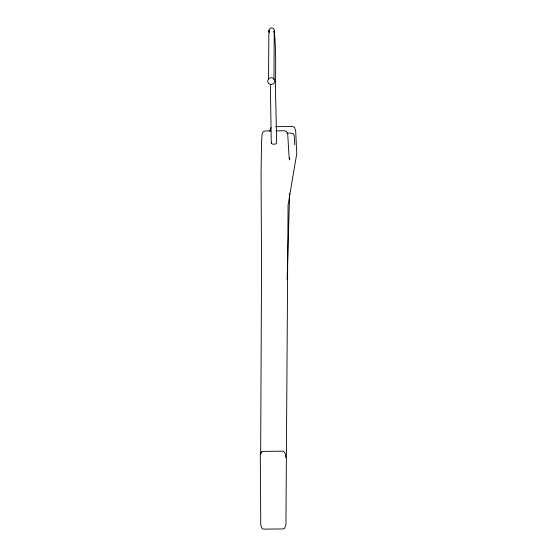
<?xml version="1.0" encoding="UTF-8"?>
<svg xmlns="http://www.w3.org/2000/svg" width="557" height="557" viewBox="0 0 557 557"><rect width="100%" height="100%" fill="white"/><g stroke="black" fill="none" stroke-linecap="round" stroke-linejoin="round"><path stroke-width="0.84" d="M260.662 454.658L261.539 266.1L261.052 174.397L261.539 141.986L262.075 134.376L263.05 131.842L265.055 130.986L270.981 130.916M268.551 79.651L268.864 31.06L269.344 29.229L270.326 28.226L271.67 27.85L273.021 28.198L274.023 29.18C276.961 54.001 274.859 79.373 275.84 104.326L276.662 142.857A2.694 1.406 1.7 0 1 273.926 144.186A2.694 1.406 -4.6 0 1 271.266 142.919L270.368 84.601M273.947 79.588L274.253 30.997L273.912 32.341L274.051 31.888M287.127 279.523L289.633 193.578M269.755 131.167L271.043 127.574M268.516 78.836L267.639 81.225L268.558 83.585L271.294 84.657L273.953 83.522L274.831 81.141L273.905 78.774M285.699 457.534L285.49 454.192L284.021 451.609L282.594 451.163L263.127 451.386L261.699 451.866L260.314 454.484L260.753 525.049L262.222 528.621L263.642 529.15L283.109 528.92L284.543 528.356L285.929 524.75L288.073 204.941L296.77 153.6L295.697 131.139L294.542 127.302L292.516 126.488L275.59 126.683M261.163 452.883L261.699 451.866M276.056 130.853L284.523 130.756L286.723 131.647L287.718 134.195L288.986 155.48L289.807 159.929L288.951 157.916M286.946 133.172L291.179 133.123L293.24 133.764L294.173 135.365L294.834 144.82M269.379 31.937L269.003 30.586L269.261 32.403M271.266 142.919A2.694 1.218 -4.4 0 1 271.649 142.286M268.885 78.69A2.701 1.922 0.7 0 1 273.557 78.634"/></g></svg>
